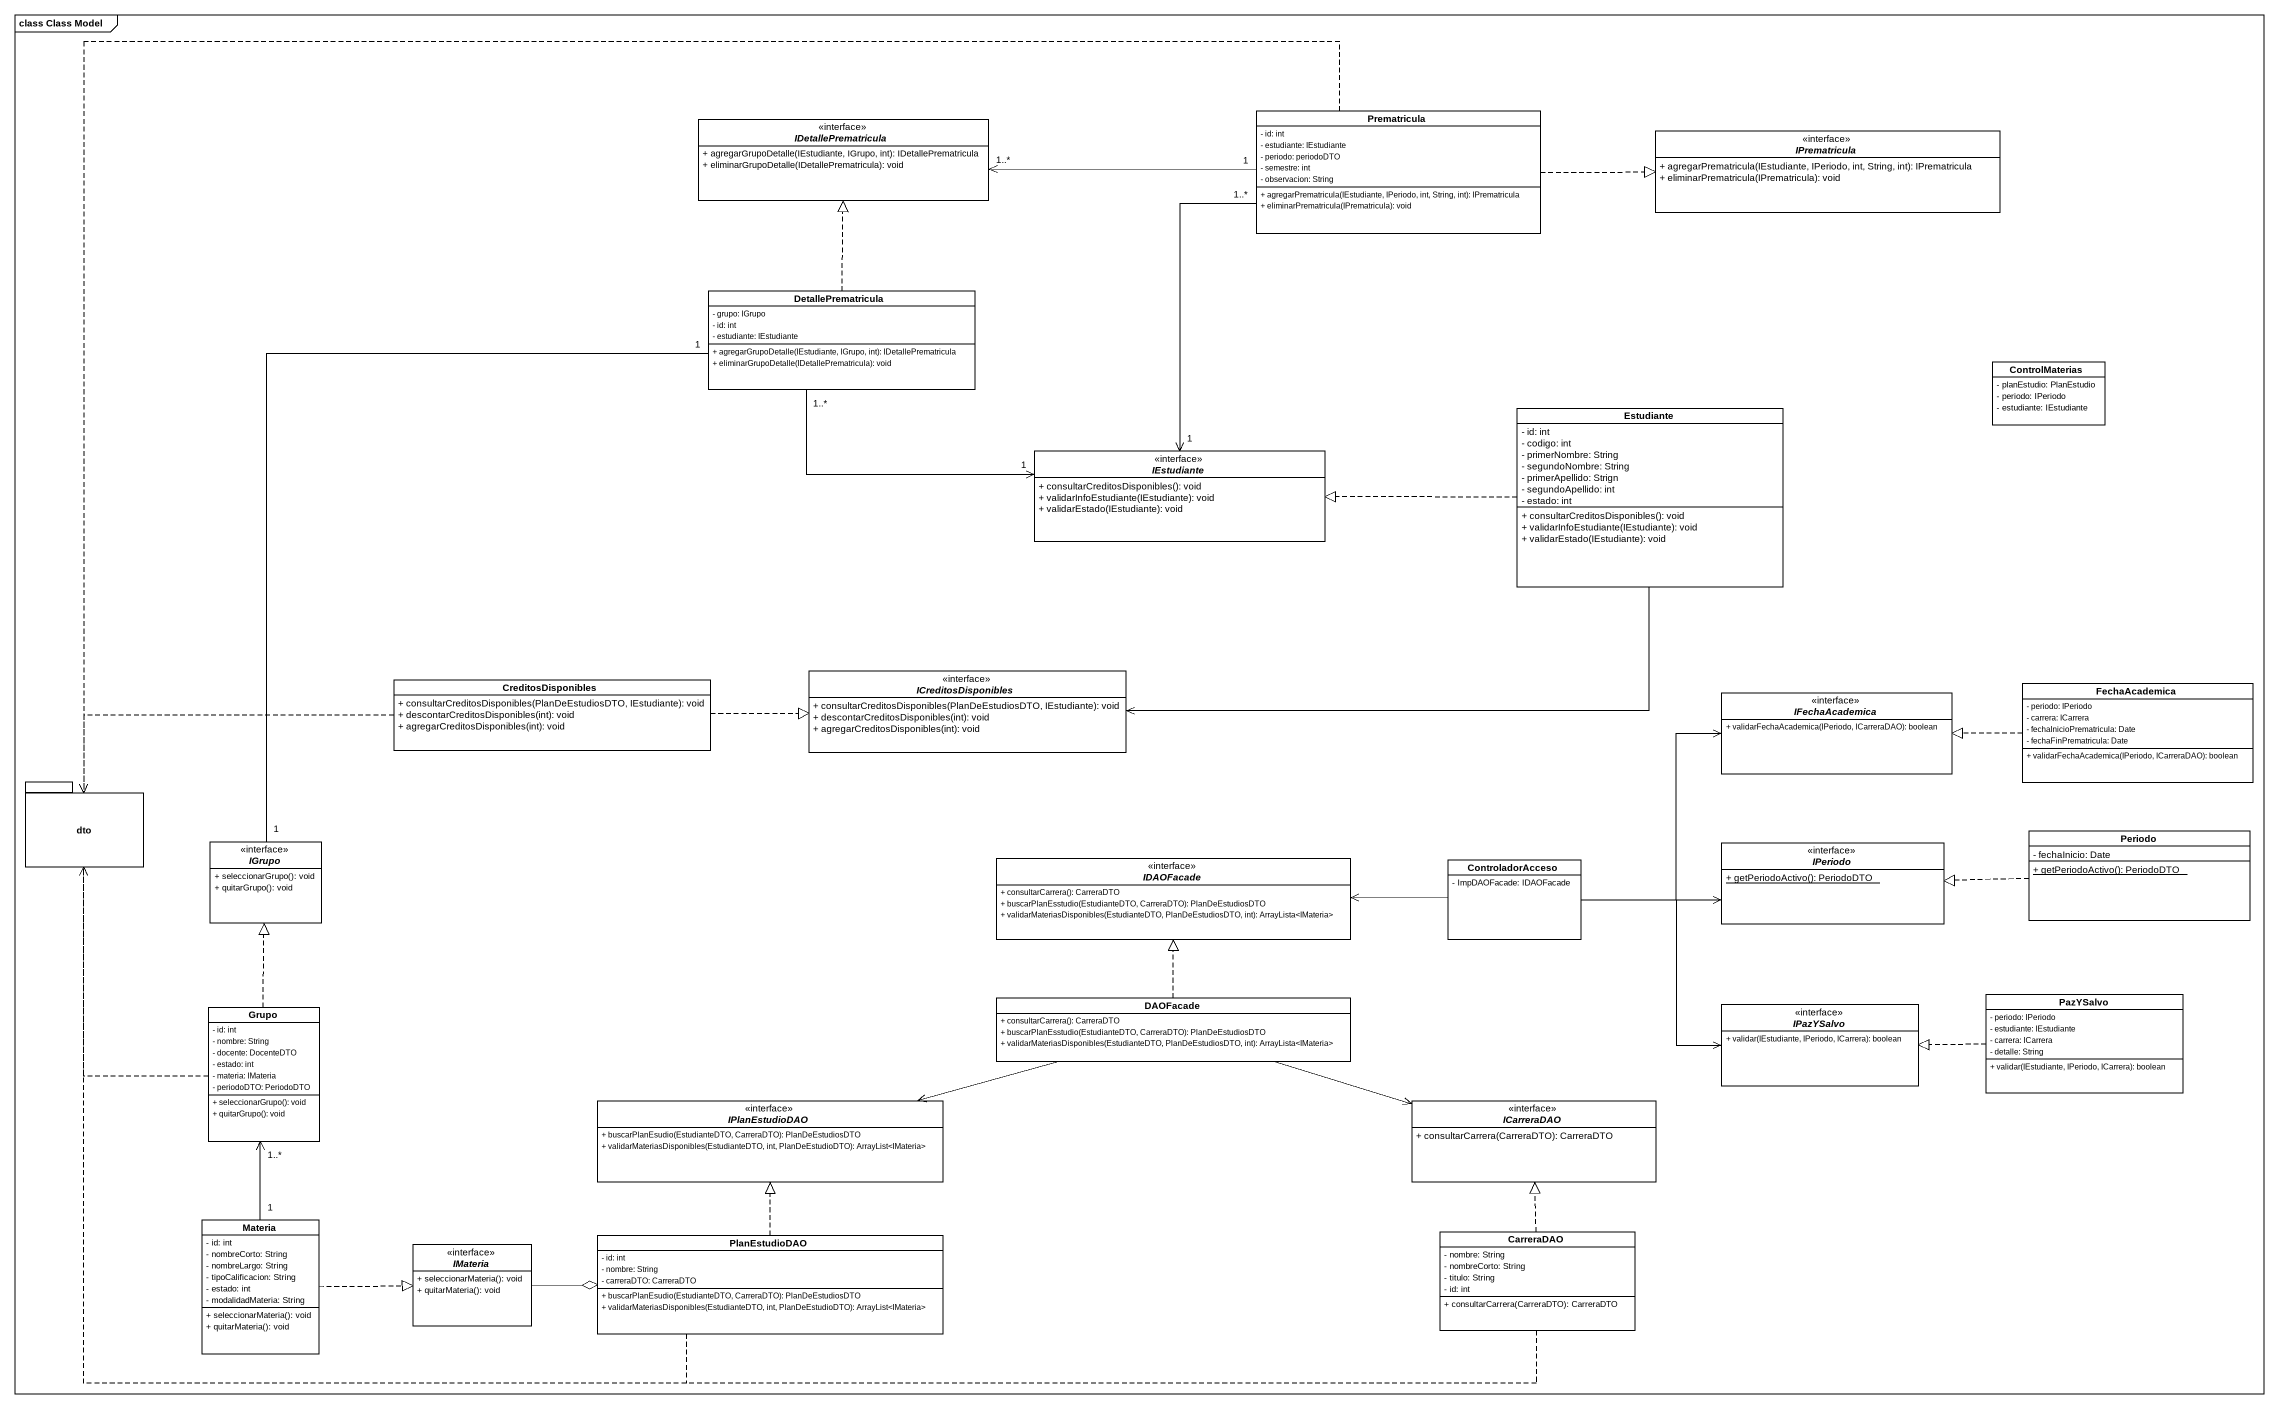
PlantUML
@startuml
mainframe class Class Model
hide circle
hide empty members
skinparam classAttributeIconSize 0
interface IDetallePrematricula {
  + agregarGrupoDetalle(IEstudiante, IGrupo, int): IDetallePrematricula
  + eliminarGrupoDetalle(IDetallePrematricula): void
}
class Prematricula {
  - id: int
  - estudiante: IEstudiante
  - periodo: periodoDTO
  - semestre: int
  - observacion: String
  + agregarPrematricula(IEstudiante, IPeriodo, int, String, int): IPrematricula
  + eliminarPrematricula(IPrematricula): void
}
interface IPrematricula {
  + agregarPrematricula(IEstudiante, IPeriodo, int, String, int): IPrematricula
  + eliminarPrematricula(IPrematricula): void
}
class DetallePrematricula {
  - grupo: IGrupo
  - id: int
  - estudiante: IEstudiante
  + agregarGrupoDetalle(IEstudiante, IGrupo, int): IDetallePrematricula
  + eliminarGrupoDetalle(IDetallePrematricula): void
}
class ControlMaterias {
  - planEstudio: PlanEstudio
  - periodo: IPeriodo
  - estudiante: IEstudiante
}
class Estudiante {
  - id: int
  - codigo: int
  - primerNombre: String
  - segundoNombre: String
  - primerApellido: Strign
  - segundoApellido: int
  - estado: int
  + consultarCreditosDisponibles(): void
  + validarInfoEstudiante(IEstudiante): void
  + validarEstado(IEstudiante): void
}
interface IEstudiante {
  + consultarCreditosDisponibles(): void
  + validarInfoEstudiante(IEstudiante): void
  + validarEstado(IEstudiante): void
}
class CreditosDisponibles {
  + consultarCreditosDisponibles(PlanDeEstudiosDTO, IEstudiante): void
  + descontarCreditosDisponibles(int): void
  + agregarCreditosDisponibles(int): void
}
interface ICreditosDisponibles {
  + consultarCreditosDisponibles(PlanDeEstudiosDTO, IEstudiante): void
  + descontarCreditosDisponibles(int): void
  + agregarCreditosDisponibles(int): void
}
interface IFechaAcademica {
  + validarFechaAcademica(IPeriodo, ICarreraDAO): boolean
}
class FechaAcademica {
  - periodo: IPeriodo
  - carrera: ICarrera
  - fechaInicioPrematricula: Date
  - fechaFinPrematricula: Date
  + validarFechaAcademica(IPeriodo, ICarreraDAO): boolean
}
package dto {
}
interface IGrupo {
  + seleccionarGrupo(): void
  + quitarGrupo(): void
}
interface IPeriodo {
  {static} + getPeriodoActivo(): PeriodoDTO
}
class Periodo {
  - fechaInicio: Date
  {static} + getPeriodoActivo(): PeriodoDTO
}
interface IDAOFacade {
  + consultarCarrera(): CarreraDTO
  + buscarPlanEsstudio(EstudianteDTO, CarreraDTO): PlanDeEstudiosDTO
  + validarMateriasDisponibles(EstudianteDTO, PlanDeEstudiosDTO, int): ArrayLista<IMateria>
}
class ControladorAcceso {
  - ImpDAOFacade: IDAOFacade
}
class Grupo {
  - id: int
  - nombre: String
  - docente: DocenteDTO
  - estado: int
  - materia: IMateria
  - periodoDTO: PeriodoDTO
  + seleccionarGrupo(): void
  + quitarGrupo(): void
}
class DAOFacade {
  + consultarCarrera(): CarreraDTO
  + buscarPlanEsstudio(EstudianteDTO, CarreraDTO): PlanDeEstudiosDTO
  + validarMateriasDisponibles(EstudianteDTO, PlanDeEstudiosDTO, int): ArrayLista<IMateria>
}
interface IPazYSalvo {
  + validar(IEstudiante, IPeriodo, ICarrera): boolean
}
class PazYSalvo {
  - periodo: IPeriodo
  - estudiante: IEstudiante
  - carrera: ICarrera
  - detalle: String
  + validar(IEstudiante, IPeriodo, ICarrera): boolean
}
interface IPlanEstudioDAO {
  + buscarPlanEsudio(EstudianteDTO, CarreraDTO): PlanDeEstudiosDTO
  + validarMateriasDisponibles(EstudianteDTO, int, PlanDeEstudioDTO): ArrayList<IMateria>
}
interface ICarreraDAO {
  + consultarCarrera(CarreraDTO): CarreraDTO
}
class Materia {
  - id: int
  - nombreCorto: String
  - nombreLargo: String
  - tipoCalificacion: String
  - estado: int
  - modalidadMateria: String
  + seleccionarMateria(): void
  + quitarMateria(): void
}
interface IMateria {
  + seleccionarMateria(): void
  + quitarMateria(): void
}
class PlanEstudioDAO {
  - id: int
  - nombre: String
  - carreraDTO: CarreraDTO
  + buscarPlanEsudio(EstudianteDTO, CarreraDTO): PlanDeEstudiosDTO
  + validarMateriasDisponibles(EstudianteDTO, int, PlanDeEstudioDTO): ArrayList<IMateria>
}
class CarreraDAO {
  - nombre: String
  - nombreCorto: String
  - titulo: String
  - id: int
  + consultarCarrera(CarreraDTO): CarreraDTO
}
IDetallePrematricula "1..*" <-right- "1" Prematricula
Prematricula .right.|> IPrematricula
Prematricula "1..*" --> "1" IEstudiante
Prematricula .left.> dto
DetallePrematricula .up.|> IDetallePrematricula
DetallePrematricula "1..*" -right-> "1" IEstudiante
DetallePrematricula "1" -- "1" IGrupo
Estudiante .left.|> IEstudiante
Estudiante -left-> ICreditosDisponibles
CreditosDisponibles .right.|> ICreditosDisponibles
CreditosDisponibles .left.> dto
FechaAcademica .left.|> IFechaAcademica
Periodo .left.|> IPeriodo
ControladorAcceso -right-> IFechaAcademica
ControladorAcceso -right-> IPeriodo
ControladorAcceso -left-> IDAOFacade
ControladorAcceso -right-> IPazYSalvo
Grupo .up.> dto
Grupo .up.|> IGrupo
DAOFacade .up.|> IDAOFacade
DAOFacade -left-> IPlanEstudioDAO
DAOFacade -right-> ICarreraDAO
PazYSalvo .left.|> IPazYSalvo
Materia "1" -up-> "1..*" Grupo
Materia .right.|> IMateria
IMateria -right-o PlanEstudioDAO
PlanEstudioDAO .up.> dto
PlanEstudioDAO .up.|> IPlanEstudioDAO
CarreraDAO .left.> dto
CarreraDAO .up.|> ICarreraDAO
@enduml
